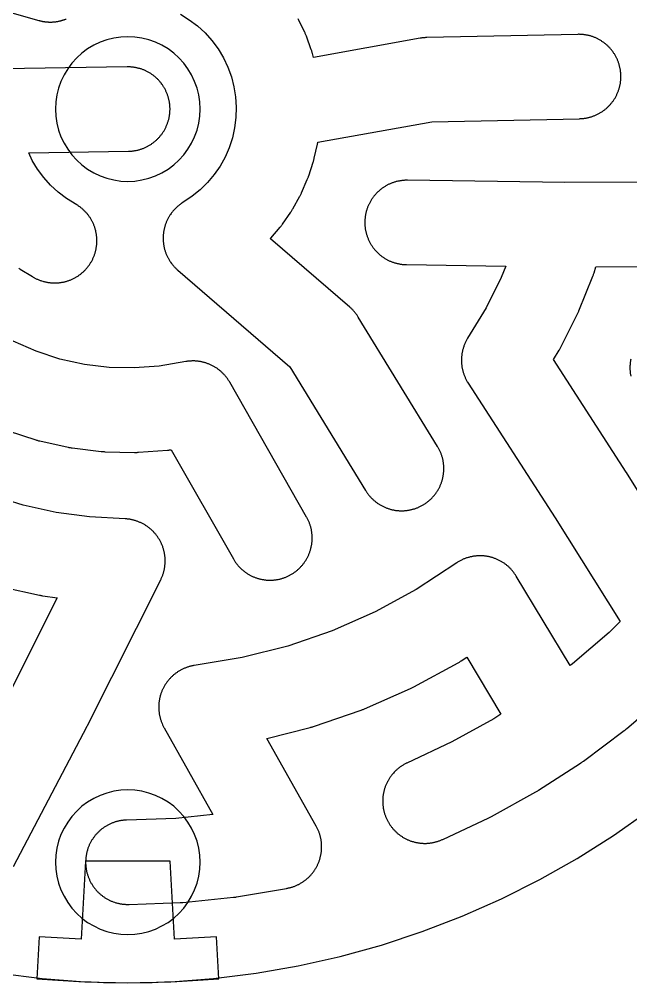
# Model space of a CAD drawing. Header units: millimetres. Extents: x -145 to 145, y -145 to 145.
# Drawn here: x -18 to 83.4, y -145 to 14.9 of the extents above; entities that cross this region are included whole.
import ezdxf

# ---------------------------------------------------------------- set-up
doc = ezdxf.new("R2010")
doc.units = ezdxf.units.MM
for name, color, linetype in [('BOUNDARY', 3, 'CONTINUOUS'), ('CORRIDORS', 1, 'CONTINUOUS'), ('WEDGE_CUT', 1, 'CONTINUOUS')]:
    doc.layers.add(name, color=color, linetype=linetype)

msp = doc.modelspace()

# ---------------------------------------------------------------- linework, layer by layer
at = {"layer": 'BOUNDARY'}
for points in [[(12, 0), (11.942, 1.176), (11.769, 2.341), (11.483, 3.483), (11.087, 4.592), (10.583, 5.657), (9.978, 6.667), (9.276, 7.613), (8.485, 8.485), (7.613, 9.276), (6.667, 9.978), (5.657, 10.583), (4.592, 11.087), (3.483, 11.483), (2.341, 11.769), (1.176, 11.942), (0, 12), (-1.176, 11.942), (-2.341, 11.769), (-3.483, 11.483), (-4.592, 11.087), (-5.657, 10.583), (-6.667, 9.978), (-7.613, 9.276), (-8.485, 8.485), (-9.276, 7.613), (-9.978, 6.667), (-10.583, 5.657), (-11.087, 4.592), (-11.483, 3.483), (-11.769, 2.341), (-11.942, 1.176), (-12, 0), (-11.942, -1.176), (-11.769, -2.341), (-11.483, -3.483), (-11.087, -4.592), (-10.583, -5.657), (-9.978, -6.667), (-9.276, -7.613), (-8.485, -8.485), (-7.613, -9.276), (-6.667, -9.978), (-5.657, -10.583), (-4.592, -11.087), (-3.483, -11.483), (-2.341, -11.769), (-1.176, -11.942), (0, -12), (1.176, -11.942), (2.341, -11.769), (3.483, -11.483), (4.592, -11.087), (5.657, -10.583), (6.667, -9.978), (7.613, -9.276), (8.485, -8.485), (9.276, -7.613), (9.978, -6.667), (10.583, -5.657), (11.087, -4.592), (11.483, -3.483), (11.769, -2.341), (11.942, -1.176)], [(12, -125), (11.942, -123.824), (11.769, -122.659), (11.483, -121.517), (11.087, -120.408), (10.583, -119.343), (9.978, -118.333), (9.276, -117.387), (8.485, -116.515), (7.613, -115.724), (6.667, -115.022), (5.657, -114.417), (4.592, -113.913), (3.483, -113.517), (2.341, -113.231), (1.176, -113.058), (0, -113), (-1.176, -113.058), (-2.341, -113.231), (-3.483, -113.517), (-4.592, -113.913), (-5.657, -114.417), (-6.667, -115.022), (-7.613, -115.724), (-8.485, -116.515), (-9.276, -117.387), (-9.978, -118.333), (-10.583, -119.343), (-11.087, -120.408), (-11.483, -121.517), (-11.769, -122.659), (-11.942, -123.824), (-12, -125), (-11.942, -126.176), (-11.769, -127.341), (-11.483, -128.483), (-11.087, -129.592), (-10.583, -130.657), (-9.978, -131.667), (-9.276, -132.613), (-8.485, -133.485), (-7.613, -134.276), (-6.667, -134.978), (-5.657, -135.583), (-4.592, -136.087), (-3.483, -136.483), (-2.341, -136.769), (-1.176, -136.942), (0, -137), (1.176, -136.942), (2.341, -136.769), (3.483, -136.483), (4.592, -136.087), (5.657, -135.583), (6.667, -134.978), (7.613, -134.276), (8.485, -133.485), (9.276, -132.613), (9.978, -131.667), (10.583, -130.657), (11.087, -129.592), (11.483, -128.483), (11.769, -127.341), (11.942, -126.176)]]:
    msp.add_lwpolyline(points, close=True, dxfattribs=at)
msp.add_lwpolyline([(-21.276, -143.431), (-14.212, -144.302), (-7.115, -144.825), (0, -145), (7.115, -144.825), (14.212, -144.302), (21.276, -143.431), (28.288, -142.214), (35.232, -140.655), (42.091, -138.756), (48.849, -136.524), (55.489, -133.963), (61.995, -131.078), (68.353, -127.879), (74.545, -124.371), (80.558, -120.563), (86.376, -116.465)], dxfattribs=at)
at = {"layer": 'CORRIDORS'}
for points in [[(-37.375, 21.19), (-14.79, 14.711), (-14.73, 14.695), (-14.667, 14.677), (-14.583, 14.655), (-14.468, 14.627), (-14.461, 14.626), (-14.447, 14.622), (-14.331, 14.596), (-14.326, 14.595), (-14.322, 14.594), (-14.302, 14.59), (-14.215, 14.572), (-14.133, 14.557), (-14.09, 14.549), (-14.039, 14.54), (-14.004, 14.534), (-13.985, 14.531), (-13.973, 14.529), (-13.856, 14.511), (-13.803, 14.504), (-13.77, 14.499), (-13.756, 14.497), (-13.705, 14.491), (-13.653, 14.485), (-13.535, 14.473), (-13.517, 14.471), (-13.491, 14.469), (-13.417, 14.462), (-13.415, 14.462), (-13.395, 14.46), (-13.277, 14.452), (-13.195, 14.448), (-13.181, 14.447), (-13.174, 14.447), (-13.159, 14.446), (-13.041, 14.442), (-12.922, 14.44), (-12.795, 14.44), (-12.676, 14.442), (-12.628, 14.444), (-12.59, 14.445), (-12.577, 14.446), (-12.567, 14.446), (-12.449, 14.452), (-12.406, 14.455), (-12.354, 14.458), (-12.236, 14.468), (-12.23, 14.469), (-12.213, 14.47), (-12.198, 14.472), (-12.118, 14.479), (-12, 14.493), (-11.983, 14.495), (-11.969, 14.497), (-11.852, 14.513), (-11.793, 14.522), (-11.766, 14.526), (-11.649, 14.545), (-11.633, 14.548), (-11.627, 14.549), (-11.511, 14.571), (-11.469, 14.58), (-11.417, 14.59), (-11.301, 14.616), (-11.271, 14.623), (-11.165, 14.648), (-11.112, 14.662), (-11.072, 14.672), (-11.065, 14.674), (-11.041, 14.68), (-10.927, 14.712), (-10.874, 14.728), (-10.822, 14.743), (-10.777, 14.757), (-10.701, 14.781), (-10.632, 14.805), (-10.618, 14.809), (-10.576, 14.823), (-10.507, 14.847), (-10.481, 14.857), (-10.477, 14.858), (-10.366, 14.899), (-10.256, 14.942)], [(8.732, 15.731), (10.185, 14.833), (11.545, 13.8), (12.816, 12.629), (13.957, 11.357), (14.975, 9.978), (15.852, 8.515), (16.592, 6.966), (17.177, 5.364), (17.61, 3.701), (17.883, 2.006), (17.993, 0.295), (17.94, -1.414), (17.726, -3.101), (17.348, -4.783), (16.813, -6.415), (16.132, -7.972), (15.3, -9.472), (14.327, -10.886), (13.224, -12.203), (12.013, -13.397), (10.68, -14.481), (8.979, -15.614), (8.881, -15.681), (8.784, -15.749), (8.689, -15.818), (8.594, -15.89), (8.501, -15.963), (8.409, -16.037), (8.319, -16.113), (8.229, -16.191), (8.141, -16.27), (8.054, -16.35), (7.969, -16.432), (7.885, -16.516), (7.803, -16.6), (7.722, -16.686), (7.642, -16.774), (7.564, -16.863), (7.487, -16.953), (7.412, -17.045), (7.339, -17.137), (7.267, -17.231), (7.196, -17.326), (7.06, -17.52), (6.995, -17.619), (6.931, -17.718), (6.869, -17.819), (6.809, -17.921), (6.75, -18.024), (6.693, -18.127), (6.638, -18.232), (6.585, -18.338), (6.533, -18.444), (6.484, -18.552), (6.436, -18.66), (6.39, -18.769), (6.345, -18.878), (6.303, -18.989), (6.263, -19.1), (6.224, -19.212), (6.187, -19.324), (6.153, -19.438), (6.12, -19.551), (6.089, -19.665), (6.06, -19.78), (6.033, -19.895), (6.007, -20.011), (5.984, -20.127), (5.963, -20.243), (5.944, -20.36), (5.927, -20.477), (5.911, -20.594), (5.898, -20.712), (5.887, -20.83), (5.877, -20.948), (5.87, -21.066), (5.865, -21.184), (5.861, -21.302), (5.86, -21.421), (5.861, -21.539), (5.863, -21.657), (5.868, -21.776), (5.875, -21.894), (5.883, -22.012), (5.894, -22.129), (5.907, -22.247), (5.921, -22.365), (5.938, -22.482), (5.957, -22.599), (5.977, -22.715), (6, -22.831), (6.024, -22.947), (6.051, -23.062), (6.079, -23.177), (6.109, -23.292), (6.142, -23.405), (6.176, -23.519), (6.212, -23.631), (6.25, -23.743), (6.29, -23.855), (6.331, -23.965), (6.375, -24.075), (6.421, -24.185), (6.468, -24.293), (6.517, -24.401), (6.568, -24.508), (6.621, -24.613), (6.675, -24.718), (6.732, -24.823), (6.79, -24.926), (6.849, -25.028), (6.911, -25.129), (6.974, -25.229), (7.039, -25.328), (7.105, -25.426), (7.243, -25.618), (7.315, -25.712), (7.388, -25.805), (7.462, -25.897), (7.539, -25.988), (7.616, -26.077), (7.695, -26.165), (7.776, -26.252), (7.858, -26.337), (7.941, -26.421), (8.026, -26.503), (8.113, -26.584), (8.2, -26.664), (8.287, -26.74), (26.871, -42.777), (39.461, -63.327), (39.524, -63.427), (39.588, -63.527), (39.654, -63.625), (39.722, -63.722), (39.791, -63.818), (39.862, -63.912), (39.935, -64.006), (40.009, -64.098), (40.084, -64.189), (40.161, -64.279), (40.24, -64.367), (40.32, -64.454), (40.402, -64.54), (40.485, -64.624), (40.569, -64.707), (40.655, -64.789), (40.742, -64.869), (40.831, -64.947), (40.921, -65.024), (41.012, -65.1), (41.104, -65.173), (41.198, -65.246), (41.293, -65.317), (41.389, -65.386), (41.486, -65.453), (41.584, -65.519), (41.684, -65.583), (41.784, -65.646), (41.886, -65.706), (41.988, -65.765), (42.092, -65.823), (42.196, -65.878), (42.302, -65.932), (42.408, -65.984), (42.515, -66.034), (42.623, -66.083), (42.732, -66.129), (42.841, -66.174), (42.952, -66.217), (43.063, -66.258), (43.174, -66.297), (43.287, -66.334), (43.4, -66.369), (43.513, -66.402), (43.627, -66.434), (43.742, -66.463), (43.857, -66.491), (43.972, -66.517), (44.088, -66.54), (44.205, -66.562), (44.321, -66.582), (44.438, -66.599), (44.556, -66.615), (44.673, -66.629), (44.791, -66.641), (44.909, -66.651), (45.027, -66.658), (45.145, -66.664), (45.263, -66.668), (45.381, -66.67), (45.5, -66.67), (45.618, -66.667), (45.736, -66.663), (45.855, -66.657), (45.973, -66.649), (46.09, -66.639), (46.208, -66.627), (46.326, -66.612), (46.443, -66.596), (46.56, -66.578), (46.676, -66.558), (46.793, -66.536), (46.908, -66.512), (47.024, -66.486), (47.139, -66.458), (47.253, -66.428), (47.367, -66.397), (47.481, -66.363), (47.594, -66.327), (47.706, -66.29), (47.817, -66.25), (47.928, -66.209), (48.038, -66.166), (48.148, -66.121), (48.256, -66.074), (48.364, -66.025), (48.471, -65.975), (48.577, -65.922), (48.683, -65.868), (48.787, -65.813), (48.89, -65.755), (48.993, -65.696), (49.094, -65.634), (49.194, -65.572), (49.294, -65.507), (49.392, -65.441), (49.489, -65.373), (49.584, -65.304), (49.679, -65.233), (49.772, -65.16), (49.865, -65.086), (49.956, -65.01), (50.045, -64.933), (50.133, -64.854), (50.22, -64.774), (50.306, -64.692), (50.39, -64.609), (50.473, -64.525), (50.554, -64.439), (50.634, -64.351), (50.713, -64.263), (50.789, -64.173), (50.865, -64.082), (50.939, -63.989), (51.011, -63.895), (51.081, -63.801), (51.15, -63.704), (51.218, -63.607), (51.284, -63.509), (51.348, -63.409), (51.41, -63.309), (51.471, -63.207), (51.53, -63.105), (51.587, -63.001), (51.642, -62.896), (51.696, -62.791), (51.748, -62.685), (51.798, -62.577), (51.846, -62.469), (51.892, -62.36), (51.937, -62.251), (51.98, -62.141), (52.02, -62.029), (52.059, -61.918), (52.096, -61.805), (52.131, -61.692), (52.165, -61.579), (52.196, -61.465), (52.225, -61.35), (52.253, -61.235), (52.278, -61.119), (52.302, -61.003), (52.323, -60.887), (52.343, -60.77), (52.361, -60.653), (52.376, -60.536), (52.39, -60.419), (52.402, -60.301), (52.411, -60.183), (52.419, -60.065), (52.425, -59.947), (52.428, -59.828), (52.43, -59.71), (52.43, -59.592), (52.427, -59.474), (52.423, -59.355), (52.417, -59.237), (52.408, -59.119), (52.398, -59.001), (52.386, -58.884), (52.371, -58.766), (52.355, -58.649), (52.337, -58.532), (52.317, -58.415), (52.294, -58.299), (52.27, -58.183), (52.244, -58.068), (52.216, -57.953), (52.186, -57.839), (52.154, -57.725), (52.12, -57.611), (52.085, -57.498), (52.047, -57.386), (52.007, -57.275), (51.966, -57.164), (51.923, -57.054), (51.878, -56.944), (51.831, -56.836), (51.782, -56.728), (51.731, -56.621), (51.679, -56.515), (51.624, -56.41), (51.569, -56.306), (51.511, -56.202), (51.451, -56.1), (51.399, -56.013), (38.239, -34.533), (38.176, -34.433), (38.112, -34.333), (38.046, -34.235), (37.978, -34.138), (37.909, -34.042), (37.838, -33.948), (37.765, -33.854), (37.691, -33.762), (37.616, -33.671), (37.539, -33.581), (37.46, -33.493), (37.38, -33.406), (37.298, -33.32), (37.215, -33.236), (37.131, -33.153), (37.045, -33.071), (36.958, -32.991), (36.843, -32.89), (23.676, -21.527), (23.699, -21.5), (23.747, -21.443), (25.275, -19.619), (25.35, -19.528), (25.424, -19.435), (25.496, -19.341), (25.566, -19.246), (25.635, -19.15), (25.678, -19.089), (27.026, -17.128), (27.092, -17.03), (27.156, -16.931), (27.219, -16.831), (27.28, -16.73), (27.34, -16.627), (27.377, -16.561), (28.532, -14.481), (28.588, -14.377), (28.643, -14.272), (28.696, -14.167), (28.747, -14.06), (28.797, -13.953), (28.826, -13.886), (29.779, -11.705), (29.826, -11.596), (29.87, -11.486), (29.913, -11.376), (29.954, -11.265), (29.993, -11.153), (30.018, -11.079), (30.758, -8.818), (30.794, -8.706), (30.828, -8.592), (30.86, -8.478), (30.89, -8.364), (30.918, -8.249), (30.935, -8.176), (31.457, -5.854), (31.482, -5.739), (31.505, -5.623), (31.523, -5.522), (50.46, -2.126), (74.961, -1.598), (75.079, -1.595), (75.197, -1.589), (75.315, -1.582), (75.433, -1.572), (75.551, -1.561), (75.669, -1.547), (75.786, -1.532), (75.903, -1.514), (76.02, -1.495), (76.136, -1.473), (76.252, -1.45), (76.368, -1.425), (76.483, -1.397), (76.597, -1.368), (76.712, -1.337), (76.825, -1.304), (76.938, -1.269), (77.051, -1.232), (77.162, -1.193), (77.273, -1.152), (77.384, -1.11), (77.493, -1.065), (77.602, -1.019), (77.71, -0.971), (77.818, -0.921), (77.924, -0.869), (78.03, -0.816), (78.134, -0.76), (78.238, -0.703), (78.341, -0.644), (78.442, -0.584), (78.543, -0.522), (78.642, -0.458), (78.741, -0.392), (78.838, -0.325), (78.934, -0.256), (79.029, -0.185), (79.123, -0.113), (79.216, -0.04), (79.307, 0.036), (79.397, 0.112), (79.486, 0.191), (79.573, 0.27), (79.659, 0.352), (79.744, 0.434), (79.827, 0.519), (79.909, 0.604), (79.989, 0.691), (80.068, 0.779), (80.145, 0.869), (80.221, 0.959), (80.296, 1.052), (80.368, 1.145), (80.439, 1.239), (80.509, 1.335), (80.577, 1.432), (80.643, 1.53), (80.708, 1.629), (80.832, 1.831), (80.891, 1.933), (80.949, 2.036), (81.005, 2.141), (81.059, 2.246), (81.111, 2.352), (81.162, 2.459), (81.211, 2.567), (81.258, 2.675), (81.303, 2.785), (81.346, 2.895), (81.388, 3.006), (81.427, 3.117), (81.465, 3.229), (81.501, 3.342), (81.534, 3.455), (81.566, 3.569), (81.596, 3.684), (81.624, 3.799), (81.65, 3.914), (81.675, 4.03), (81.697, 4.146), (81.717, 4.263), (81.735, 4.38), (81.751, 4.497), (81.766, 4.614), (81.778, 4.732), (81.788, 4.85), (81.797, 4.968), (81.803, 5.086), (81.807, 5.204), (81.81, 5.323), (81.81, 5.441), (81.808, 5.559), (81.804, 5.677), (81.799, 5.796), (81.791, 5.914), (81.781, 6.032), (81.77, 6.149), (81.756, 6.267), (81.74, 6.384), (81.723, 6.501), (81.703, 6.618), (81.682, 6.734), (81.658, 6.85), (81.633, 6.966), (81.605, 7.081), (81.576, 7.195), (81.545, 7.31), (81.511, 7.423), (81.476, 7.536), (81.439, 7.648), (81.4, 7.76), (81.359, 7.871), (81.317, 7.982), (81.272, 8.091), (81.226, 8.2), (81.177, 8.308), (81.127, 8.415), (81.075, 8.522), (81.022, 8.627), (80.966, 8.732), (80.909, 8.835), (80.85, 8.938), (80.79, 9.039), (80.727, 9.14), (80.663, 9.239), (80.597, 9.338), (80.53, 9.435), (80.461, 9.531), (80.39, 9.626), (80.318, 9.72), (80.244, 9.812), (80.169, 9.903), (80.092, 9.993), (80.014, 10.082), (79.934, 10.169), (79.852, 10.255), (79.77, 10.34), (79.685, 10.423), (79.6, 10.505), (79.513, 10.585), (79.425, 10.664), (79.335, 10.741), (79.244, 10.817), (79.152, 10.891), (79.058, 10.963), (78.964, 11.034), (78.868, 11.104), (78.771, 11.172), (78.673, 11.238), (78.574, 11.302), (78.473, 11.365), (78.372, 11.426), (78.27, 11.485), (78.166, 11.543), (78.062, 11.599), (77.957, 11.653), (77.851, 11.705), (77.744, 11.756), (77.636, 11.804), (77.527, 11.851), (77.418, 11.896), (77.308, 11.939), (77.197, 11.981), (77.085, 12.02), (76.973, 12.057), (76.86, 12.093), (76.747, 12.127), (76.633, 12.159), (76.518, 12.188), (76.403, 12.216), (76.288, 12.242), (76.172, 12.266), (76.056, 12.288), (75.939, 12.308), (75.822, 12.326), (75.705, 12.343), (75.587, 12.357), (75.47, 12.369), (75.352, 12.379), (75.234, 12.387), (75.116, 12.393), (74.997, 12.397), (74.879, 12.4), (74.761, 12.4), (74.659, 12.398), (49.609, 11.858), (49.491, 11.855), (49.373, 11.849), (49.255, 11.842), (49.137, 11.832), (49.019, 11.821), (48.901, 11.807), (48.784, 11.792), (48.667, 11.774), (48.524, 11.75), (30.808, 8.573), (30.642, 9.212), (30.611, 9.326), (30.578, 9.44), (30.544, 9.553), (30.507, 9.665), (30.469, 9.777), (30.443, 9.848), (29.627, 12.083), (29.586, 12.194), (29.543, 12.304), (29.497, 12.413), (29.45, 12.521), (29.401, 12.629), (29.368, 12.699), (28.342, 14.847), (28.291, 14.953)], [(-18.099, -26.39), (-18.001, -26.456), (-17.902, -26.52), (-17.836, -26.561), (-15.812, -27.813), (-15.711, -27.875), (-15.609, -27.934), (-15.506, -27.992), (-15.402, -28.048), (-15.297, -28.103), (-15.191, -28.155), (-15.084, -28.206), (-14.976, -28.255), (-14.868, -28.302), (-14.758, -28.348), (-14.648, -28.391), (-14.538, -28.433), (-14.426, -28.473), (-14.314, -28.511), (-14.088, -28.581), (-13.974, -28.613), (-13.86, -28.643), (-13.745, -28.671), (-13.63, -28.697), (-13.514, -28.722), (-13.398, -28.744), (-13.281, -28.765), (-13.164, -28.783), (-13.047, -28.8), (-12.93, -28.814), (-12.812, -28.827), (-12.694, -28.837), (-12.576, -28.846), (-12.458, -28.852), (-12.34, -28.857), (-12.221, -28.859), (-12.103, -28.86), (-11.985, -28.858), (-11.867, -28.855), (-11.748, -28.85), (-11.63, -28.842), (-11.512, -28.833), (-11.395, -28.821), (-11.277, -28.808), (-11.16, -28.792), (-11.043, -28.775), (-10.926, -28.756), (-10.81, -28.734), (-10.694, -28.711), (-10.578, -28.686), (-10.463, -28.659), (-10.348, -28.629), (-10.234, -28.598), (-10.12, -28.565), (-10.007, -28.53), (-9.895, -28.494), (-9.783, -28.455), (-9.672, -28.414), (-9.561, -28.372), (-9.452, -28.327), (-9.343, -28.281), (-9.235, -28.233), (-9.127, -28.183), (-9.021, -28.132), (-8.915, -28.078), (-8.811, -28.023), (-8.707, -27.966), (-8.604, -27.907), (-8.503, -27.847), (-8.402, -27.785), (-8.302, -27.721), (-8.204, -27.655), (-8.106, -27.588), (-8.01, -27.519), (-7.915, -27.449), (-7.821, -27.377), (-7.729, -27.303), (-7.637, -27.228), (-7.547, -27.151), (-7.458, -27.073), (-7.371, -26.993), (-7.285, -26.912), (-7.2, -26.83), (-7.117, -26.746), (-7.035, -26.66), (-6.955, -26.573), (-6.876, -26.485), (-6.798, -26.396), (-6.722, -26.305), (-6.648, -26.213), (-6.575, -26.12), (-6.504, -26.025), (-6.434, -25.929), (-6.366, -25.833), (-6.3, -25.735), (-6.235, -25.636), (-6.172, -25.535), (-6.111, -25.434), (-6.052, -25.332), (-5.994, -25.229), (-5.938, -25.124), (-5.884, -25.019), (-5.831, -24.913), (-5.78, -24.806), (-5.731, -24.699), (-5.684, -24.59), (-5.639, -24.481), (-5.596, -24.371), (-5.554, -24.26), (-5.515, -24.148), (-5.477, -24.036), (-5.441, -23.923), (-5.407, -23.81), (-5.375, -23.696), (-5.345, -23.582), (-5.317, -23.467), (-5.291, -23.351), (-5.266, -23.236), (-5.244, -23.119), (-5.224, -23.003), (-5.206, -22.886), (-5.189, -22.769), (-5.175, -22.651), (-5.162, -22.534), (-5.152, -22.416), (-5.144, -22.298), (-5.137, -22.18), (-5.133, -22.061), (-5.13, -21.943), (-5.13, -21.825), (-5.132, -21.706), (-5.135, -21.588), (-5.141, -21.47), (-5.148, -21.352), (-5.158, -21.234), (-5.17, -21.116), (-5.183, -20.999), (-5.199, -20.881), (-5.216, -20.764), (-5.236, -20.648), (-5.257, -20.531), (-5.281, -20.415), (-5.306, -20.3), (-5.333, -20.185), (-5.363, -20.07), (-5.394, -19.956), (-5.427, -19.842), (-5.462, -19.729), (-5.499, -19.617), (-5.538, -19.505), (-5.579, -19.394), (-5.621, -19.284), (-5.666, -19.174), (-5.712, -19.065), (-5.76, -18.957), (-5.81, -18.85), (-5.862, -18.743), (-5.916, -18.638), (-5.971, -18.533), (-6.028, -18.43), (-6.087, -18.327), (-6.147, -18.225), (-6.21, -18.125), (-6.274, -18.025), (-6.339, -17.927), (-6.407, -17.83), (-6.476, -17.733), (-6.546, -17.638), (-6.618, -17.545), (-6.692, -17.452), (-6.767, -17.361), (-6.844, -17.271), (-6.923, -17.182), (-7.002, -17.095), (-7.084, -17.009), (-7.166, -16.924), (-7.25, -16.841), (-7.336, -16.759), (-7.423, -16.679), (-7.511, -16.6), (-7.601, -16.523), (-7.692, -16.447), (-7.784, -16.373), (-7.877, -16.3), (-7.972, -16.229), (-8.067, -16.16), (-8.164, -16.092), (-8.262, -16.025), (-8.362, -15.961), (-8.448, -15.907), (-10.185, -14.833), (-11.545, -13.8), (-12.812, -12.633), (-13.953, -11.361), (-14.975, -9.978), (-15.852, -8.515), (-16.444, -7.277), (0.118, -6.999), (0.236, -6.996), (0.354, -6.991), (0.472, -6.984), (0.59, -6.975), (0.708, -6.964), (0.826, -6.951), (0.943, -6.936), (1.06, -6.919), (1.177, -6.9), (1.293, -6.879), (1.409, -6.857), (1.525, -6.832), (1.64, -6.805), (1.755, -6.776), (1.869, -6.746), (1.983, -6.713), (2.096, -6.679), (2.209, -6.642), (2.321, -6.604), (2.432, -6.564), (2.543, -6.522), (2.653, -6.478), (2.762, -6.432), (2.87, -6.385), (2.978, -6.335), (3.084, -6.284), (3.19, -6.231), (3.295, -6.176), (3.399, -6.119), (3.502, -6.061), (3.604, -6.001), (3.705, -5.939), (3.805, -5.876), (3.903, -5.811), (4.001, -5.744), (4.097, -5.675), (4.193, -5.605), (4.287, -5.534), (4.38, -5.46), (4.472, -5.386), (4.562, -5.309), (4.651, -5.231), (4.739, -5.152), (4.825, -5.071), (4.91, -4.989), (4.994, -4.905), (5.076, -4.82), (5.157, -4.734), (5.236, -4.646), (5.314, -4.557), (5.39, -4.466), (5.465, -4.374), (5.538, -4.281), (5.61, -4.187), (5.68, -4.092), (5.748, -3.995), (5.815, -3.898), (5.88, -3.799), (5.943, -3.699), (6.005, -3.598), (6.065, -3.496), (6.123, -3.393), (6.179, -3.289), (6.234, -3.184), (6.287, -3.078), (6.338, -2.971), (6.387, -2.864), (6.435, -2.755), (6.481, -2.646), (6.524, -2.536), (6.566, -2.426), (6.606, -2.314), (6.644, -2.202), (6.681, -2.09), (6.715, -1.977), (6.748, -1.863), (6.778, -1.748), (6.807, -1.634), (6.833, -1.518), (6.858, -1.403), (6.881, -1.287), (6.902, -1.17), (6.92, -1.053), (6.937, -0.936), (6.952, -0.819), (6.965, -0.701), (6.976, -0.583), (6.985, -0.465), (6.991, -0.347), (6.996, -0.229), (6.999, -0.111), (7, 0.008), (6.999, 0.126), (6.996, 0.244), (6.991, 0.362), (6.983, 0.481), (6.974, 0.599), (6.963, 0.716), (6.95, 0.834), (6.935, 0.951), (6.918, 1.068), (6.899, 1.185), (6.878, 1.302), (6.855, 1.418), (6.83, 1.533), (6.803, 1.649), (6.774, 1.763), (6.744, 1.878), (6.711, 1.991), (6.676, 2.104), (6.64, 2.217), (6.601, 2.329), (6.561, 2.44), (6.519, 2.551), (6.475, 2.66), (6.429, 2.769), (6.381, 2.878), (6.332, 2.985), (6.28, 3.092), (6.227, 3.197), (6.172, 3.302), (6.115, 3.406), (6.057, 3.509), (5.997, 3.611), (5.935, 3.712), (5.871, 3.812), (5.806, 3.91), (5.739, 4.008), (5.671, 4.104), (5.529, 4.294), (5.455, 4.386), (5.38, 4.478), (5.304, 4.568), (5.226, 4.657), (5.146, 4.745), (5.065, 4.831), (4.983, 4.916), (4.899, 5), (4.814, 5.082), (4.728, 5.162), (4.64, 5.242), (4.55, 5.319), (4.46, 5.395), (4.368, 5.47), (4.275, 5.543), (4.181, 5.615), (4.085, 5.684), (3.988, 5.753), (3.891, 5.819), (3.792, 5.884), (3.692, 5.947), (3.591, 6.009), (3.489, 6.069), (3.385, 6.127), (3.281, 6.183), (3.176, 6.238), (3.071, 6.291), (2.964, 6.342), (2.856, 6.391), (2.748, 6.438), (2.639, 6.484), (2.529, 6.527), (2.418, 6.569), (2.307, 6.609), (2.194, 6.647), (2.082, 6.683), (1.969, 6.717), (1.855, 6.75), (1.74, 6.78), (1.626, 6.809), (1.51, 6.835), (1.394, 6.86), (1.278, 6.882), (1.162, 6.903), (1.045, 6.922), (0.928, 6.938), (0.81, 6.953), (0.693, 6.966), (0.575, 6.976), (0.457, 6.985), (0.339, 6.992), (0.221, 6.997), (0.102, 6.999), (-0.016, 7), (-0.118, 6.999), (-23.996, 6.598)], [(92.133, -12.152), (72.523, -12.19), (46.419, -11.821), (46.301, -11.82), (46.182, -11.821), (46.064, -11.825), (45.946, -11.83), (45.828, -11.837), (45.71, -11.847), (45.592, -11.858), (45.474, -11.871), (45.357, -11.887), (45.24, -11.904), (45.123, -11.923), (45.007, -11.944), (44.891, -11.967), (44.775, -11.993), (44.66, -12.02), (44.545, -12.049), (44.431, -12.08), (44.317, -12.113), (44.204, -12.147), (44.092, -12.184), (43.98, -12.223), (43.869, -12.263), (43.758, -12.306), (43.649, -12.35), (43.54, -12.396), (43.432, -12.444), (43.324, -12.493), (43.218, -12.545), (43.112, -12.598), (43.007, -12.653), (42.904, -12.71), (42.801, -12.769), (42.699, -12.829), (42.598, -12.891), (42.499, -12.955), (42.4, -13.021), (42.303, -13.088), (42.206, -13.156), (42.111, -13.227), (42.017, -13.299), (41.924, -13.372), (41.833, -13.447), (41.743, -13.524), (41.654, -13.602), (41.566, -13.682), (41.48, -13.763), (41.395, -13.845), (41.312, -13.929), (41.23, -14.014), (41.15, -14.101), (41.071, -14.189), (40.993, -14.279), (40.917, -14.369), (40.843, -14.461), (40.77, -14.554), (40.698, -14.649), (40.629, -14.744), (40.561, -14.841), (40.494, -14.939), (40.429, -15.038), (40.366, -15.138), (40.305, -15.239), (40.245, -15.342), (40.187, -15.445), (40.131, -15.549), (40.077, -15.654), (40.024, -15.76), (39.973, -15.867), (39.924, -15.975), (39.877, -16.083), (39.832, -16.192), (39.788, -16.302), (39.747, -16.413), (39.707, -16.525), (39.669, -16.637), (39.633, -16.749), (39.599, -16.863), (39.567, -16.977), (39.537, -17.091), (39.509, -17.206), (39.482, -17.321), (39.458, -17.437), (39.436, -17.553), (39.415, -17.67), (39.397, -17.787), (39.38, -17.904), (39.366, -18.021), (39.353, -18.139), (39.343, -18.257), (39.334, -18.375), (39.328, -18.493), (39.323, -18.611), (39.321, -18.729), (39.32, -18.848), (39.322, -18.966), (39.325, -19.084), (39.33, -19.203), (39.338, -19.321), (39.347, -19.439), (39.359, -19.556), (39.372, -19.674), (39.388, -19.791), (39.405, -19.908), (39.424, -20.025), (39.446, -20.141), (39.469, -20.257), (39.494, -20.373), (39.522, -20.488), (39.551, -20.603), (39.582, -20.717), (39.615, -20.831), (39.65, -20.944), (39.687, -21.056), (39.725, -21.168), (39.766, -21.279), (39.809, -21.389), (39.853, -21.499), (39.899, -21.608), (39.947, -21.716), (39.997, -21.823), (40.049, -21.93), (40.102, -22.035), (40.157, -22.14), (40.214, -22.244), (40.273, -22.346), (40.334, -22.448), (40.396, -22.549), (40.46, -22.648), (40.525, -22.747), (40.592, -22.844), (40.661, -22.941), (40.732, -23.036), (40.804, -23.129), (40.877, -23.222), (40.953, -23.313), (41.029, -23.403), (41.108, -23.492), (41.187, -23.58), (41.268, -23.666), (41.351, -23.75), (41.435, -23.834), (41.521, -23.916), (41.607, -23.996), (41.696, -24.075), (41.785, -24.152), (41.876, -24.228), (41.968, -24.303), (42.061, -24.375), (42.156, -24.447), (42.251, -24.516), (42.348, -24.584), (42.446, -24.65), (42.545, -24.715), (42.645, -24.778), (42.747, -24.839), (42.849, -24.899), (42.952, -24.957), (43.056, -25.013), (43.161, -25.067), (43.268, -25.119), (43.374, -25.17), (43.482, -25.219), (43.591, -25.266), (43.7, -25.311), (43.81, -25.355), (43.921, -25.396), (44.032, -25.436), (44.145, -25.473), (44.257, -25.509), (44.371, -25.543), (44.485, -25.575), (44.599, -25.605), (44.714, -25.633), (44.829, -25.659), (44.945, -25.684), (45.061, -25.706), (45.178, -25.726), (45.295, -25.745), (45.412, -25.761), (45.53, -25.775), (45.647, -25.788), (45.765, -25.798), (45.883, -25.806), (46.001, -25.813), (46.12, -25.817), (46.221, -25.819), (62.746, -26.053), (61.97, -27.981), (59.45, -33.001), (56.374, -38.045), (56.313, -38.147), (56.254, -38.249), (56.197, -38.353), (56.141, -38.457), (56.087, -38.563), (56.035, -38.669), (55.985, -38.776), (55.937, -38.884), (55.89, -38.993), (55.846, -39.102), (55.803, -39.213), (55.762, -39.324), (55.723, -39.435), (55.686, -39.548), (55.651, -39.661), (55.617, -39.774), (55.586, -39.888), (55.556, -40.003), (55.529, -40.118), (55.503, -40.233), (55.48, -40.349), (55.458, -40.466), (55.438, -40.582), (55.42, -40.699), (55.405, -40.817), (55.391, -40.934), (55.379, -41.052), (55.369, -41.17), (55.362, -41.288), (55.356, -41.406), (55.352, -41.524), (55.35, -41.643), (55.35, -41.761), (55.353, -41.879), (55.357, -41.997), (55.363, -42.116), (55.371, -42.234), (55.381, -42.352), (55.394, -42.469), (55.408, -42.587), (55.424, -42.704), (55.442, -42.821), (55.462, -42.937), (55.484, -43.054), (55.508, -43.17), (55.534, -43.285), (55.562, -43.4), (55.592, -43.514), (55.624, -43.628), (55.657, -43.742), (55.693, -43.855), (55.731, -43.967), (55.77, -44.078), (55.811, -44.189), (55.855, -44.299), (55.9, -44.409), (55.946, -44.518), (55.995, -44.625), (56.046, -44.732), (56.098, -44.838), (56.152, -44.944), (56.208, -45.048), (56.266, -45.151), (56.325, -45.254), (56.386, -45.355), (56.47, -45.488), (70.895, -67.825), (81.686, -85.07), (79.841, -86.885), (73.792, -92.078), (73.407, -92.366), (64.442, -77.521), (64.38, -77.421), (64.316, -77.321), (64.251, -77.222), (64.184, -77.125), (64.115, -77.028), (64.045, -76.933), (63.973, -76.839), (63.9, -76.747), (63.824, -76.655), (63.748, -76.565), (63.67, -76.476), (63.59, -76.388), (63.509, -76.302), (63.427, -76.217), (63.343, -76.134), (63.257, -76.052), (63.171, -75.971), (63.083, -75.892), (62.993, -75.815), (62.903, -75.739), (62.811, -75.664), (62.718, -75.591), (62.623, -75.52), (62.528, -75.45), (62.431, -75.382), (62.333, -75.316), (62.234, -75.251), (62.134, -75.188), (62.033, -75.126), (61.931, -75.067), (61.827, -75.009), (61.723, -74.953), (61.618, -74.898), (61.512, -74.845), (61.406, -74.795), (61.298, -74.746), (61.189, -74.698), (61.08, -74.653), (60.97, -74.609), (60.859, -74.568), (60.748, -74.528), (60.636, -74.49), (60.523, -74.454), (60.41, -74.42), (60.296, -74.388), (60.182, -74.358), (60.067, -74.329), (59.951, -74.303), (59.836, -74.278), (59.719, -74.256), (59.603, -74.236), (59.486, -74.217), (59.369, -74.201), (59.251, -74.186), (59.134, -74.173), (59.016, -74.163), (58.898, -74.154), (58.78, -74.148), (58.661, -74.143), (58.543, -74.141), (58.425, -74.14), (58.307, -74.141), (58.188, -74.145), (58.07, -74.15), (57.952, -74.158), (57.834, -74.167), (57.716, -74.179), (57.599, -74.192), (57.481, -74.207), (57.364, -74.225), (57.248, -74.244), (57.131, -74.265), (57.015, -74.289), (56.9, -74.314), (56.785, -74.341), (56.67, -74.37), (56.556, -74.401), (56.442, -74.434), (56.329, -74.469), (56.217, -74.506), (56.105, -74.545), (55.994, -74.585), (55.883, -74.628), (55.773, -74.672), (55.664, -74.718), (55.556, -74.766), (55.449, -74.816), (55.343, -74.868), (55.237, -74.921), (55.132, -74.976), (55.029, -75.033), (54.926, -75.092), (54.824, -75.152), (54.723, -75.214), (54.599, -75.295), (47.856, -79.737), (41.015, -83.464), (33.879, -86.609), (26.529, -89.133), (18.964, -91.04), (10.993, -92.353), (10.876, -92.373), (10.76, -92.395), (10.644, -92.42), (10.529, -92.446), (10.414, -92.474), (10.299, -92.504), (10.185, -92.536), (10.072, -92.569), (9.959, -92.605), (9.847, -92.643), (9.735, -92.682), (9.625, -92.724), (9.514, -92.767), (9.405, -92.812), (9.296, -92.859), (9.189, -92.908), (9.082, -92.959), (8.976, -93.011), (8.87, -93.065), (8.766, -93.121), (8.663, -93.179), (8.561, -93.238), (8.459, -93.3), (8.359, -93.362), (8.26, -93.427), (8.162, -93.493), (8.065, -93.561), (7.969, -93.631), (7.875, -93.702), (7.781, -93.775), (7.689, -93.849), (7.599, -93.925), (7.509, -94.002), (7.421, -94.081), (7.334, -94.161), (7.248, -94.243), (7.164, -94.326), (7.082, -94.411), (7, -94.497), (6.921, -94.584), (6.842, -94.673), (6.766, -94.763), (6.69, -94.854), (6.617, -94.947), (6.545, -95.041), (6.474, -95.136), (6.405, -95.232), (6.338, -95.329), (6.272, -95.428), (6.208, -95.527), (6.146, -95.628), (6.085, -95.73), (6.027, -95.832), (5.97, -95.936), (5.914, -96.04), (5.861, -96.146), (5.809, -96.252), (5.759, -96.36), (5.711, -96.468), (5.665, -96.577), (5.62, -96.686), (5.578, -96.797), (5.537, -96.908), (5.498, -97.02), (5.461, -97.132), (5.426, -97.245), (5.393, -97.359), (5.362, -97.473), (5.333, -97.587), (5.305, -97.703), (5.28, -97.818), (5.257, -97.934), (5.235, -98.05), (5.216, -98.167), (5.198, -98.284), (5.183, -98.402), (5.169, -98.519), (5.158, -98.637), (5.148, -98.755), (5.141, -98.873), (5.135, -98.991), (5.132, -99.109), (5.13, -99.228), (5.131, -99.346), (5.133, -99.464), (5.137, -99.582), (5.144, -99.701), (5.152, -99.819), (5.163, -99.936), (5.175, -100.054), (5.19, -100.172), (5.206, -100.289), (5.224, -100.406), (5.245, -100.522), (5.267, -100.638), (5.291, -100.754), (5.318, -100.87), (5.346, -100.984), (5.376, -101.099), (5.408, -101.213), (5.442, -101.326), (5.478, -101.439), (5.516, -101.551), (5.555, -101.662), (5.597, -101.773), (5.64, -101.883), (5.685, -101.993), (5.781, -102.209), (5.832, -102.316), (5.885, -102.422), (5.939, -102.527), (5.995, -102.631), (6.028, -102.69), (14.128, -117.099), (7.967, -117.726), (-0.237, -118.004), (-0.355, -118.009), (-0.473, -118.016), (-0.591, -118.025), (-0.709, -118.036), (-0.827, -118.049), (-0.944, -118.064), (-1.061, -118.081), (-1.178, -118.1), (-1.295, -118.121), (-1.411, -118.144), (-1.526, -118.168), (-1.642, -118.195), (-1.756, -118.224), (-1.871, -118.255), (-1.984, -118.287), (-2.098, -118.322), (-2.21, -118.358), (-2.322, -118.396), (-2.433, -118.437), (-2.544, -118.479), (-2.654, -118.523), (-2.763, -118.568), (-2.871, -118.616), (-2.979, -118.665), (-3.085, -118.717), (-3.191, -118.77), (-3.296, -118.825), (-3.4, -118.881), (-3.503, -118.939), (-3.605, -119), (-3.706, -119.061), (-3.806, -119.125), (-3.904, -119.19), (-4.002, -119.257), (-4.098, -119.325), (-4.194, -119.395), (-4.288, -119.467), (-4.381, -119.54), (-4.472, -119.615), (-4.563, -119.691), (-4.652, -119.769), (-4.74, -119.849), (-4.826, -119.93), (-4.911, -120.012), (-4.995, -120.096), (-5.077, -120.181), (-5.158, -120.267), (-5.237, -120.355), (-5.315, -120.444), (-5.391, -120.535), (-5.466, -120.627), (-5.539, -120.72), (-5.61, -120.814), (-5.68, -120.909), (-5.749, -121.006), (-5.815, -121.103), (-5.88, -121.202), (-5.944, -121.302), (-6.005, -121.403), (-6.065, -121.505), (-6.123, -121.608), (-6.18, -121.712), (-6.235, -121.817), (-6.287, -121.923), (-6.339, -122.03), (-6.388, -122.137), (-6.435, -122.246), (-6.481, -122.355), (-6.525, -122.465), (-6.567, -122.575), (-6.607, -122.687), (-6.645, -122.799), (-6.681, -122.911), (-6.715, -123.025), (-6.748, -123.138), (-6.778, -123.253), (-6.807, -123.368), (-6.834, -123.483), (-6.858, -123.599), (-6.881, -123.715), (-6.902, -123.831), (-6.92, -123.948), (-6.937, -124.065), (-6.952, -124.183), (-6.965, -124.3), (-6.976, -124.418), (-6.985, -124.536), (-6.991, -124.654), (-6.996, -124.772), (-6.999, -124.891), (-7, -125.009), (-6.999, -125.127), (-6.996, -125.245), (-6.991, -125.364), (-6.983, -125.482), (-6.974, -125.6), (-6.963, -125.718), (-6.95, -125.835), (-6.935, -125.953), (-6.918, -126.07), (-6.899, -126.186), (-6.878, -126.303), (-6.855, -126.419), (-6.83, -126.535), (-6.803, -126.65), (-6.774, -126.764), (-6.743, -126.879), (-6.71, -126.992), (-6.676, -127.106), (-6.639, -127.218), (-6.601, -127.33), (-6.561, -127.441), (-6.518, -127.552), (-6.474, -127.662), (-6.428, -127.771), (-6.381, -127.879), (-6.331, -127.986), (-6.28, -128.093), (-6.226, -128.199), (-6.172, -128.303), (-6.115, -128.407), (-6.056, -128.51), (-5.996, -128.612), (-5.934, -128.713), (-5.871, -128.813), (-5.805, -128.911), (-5.738, -129.009), (-5.67, -129.105), (-5.6, -129.2), (-5.528, -129.295), (-5.38, -129.479), (-5.303, -129.569), (-5.225, -129.658), (-5.146, -129.746), (-5.065, -129.832), (-4.982, -129.917), (-4.898, -130.001), (-4.813, -130.083), (-4.727, -130.163), (-4.639, -130.242), (-4.549, -130.32), (-4.459, -130.396), (-4.367, -130.471), (-4.274, -130.544), (-4.18, -130.615), (-4.084, -130.685), (-3.987, -130.753), (-3.89, -130.82), (-3.791, -130.885), (-3.691, -130.948), (-3.59, -131.01), (-3.487, -131.069), (-3.384, -131.127), (-3.28, -131.184), (-3.175, -131.238), (-3.069, -131.291), (-2.963, -131.342), (-2.855, -131.391), (-2.747, -131.439), (-2.637, -131.484), (-2.527, -131.528), (-2.417, -131.57), (-2.193, -131.648), (-2.081, -131.684), (-1.967, -131.718), (-1.854, -131.75), (-1.739, -131.781), (-1.624, -131.809), (-1.509, -131.835), (-1.393, -131.86), (-1.277, -131.883), (-1.161, -131.903), (-1.044, -131.922), (-0.927, -131.938), (-0.809, -131.953), (-0.692, -131.966), (-0.574, -131.976), (-0.456, -131.985), (-0.338, -131.992), (-0.219, -131.997), (-0.101, -131.999), (0.017, -132), (0.136, -131.999), (0.237, -131.996), (8.675, -131.71), (8.793, -131.705), (8.911, -131.698), (9.029, -131.689), (9.146, -131.678), (17.545, -130.824), (17.663, -130.811), (17.78, -130.796), (17.897, -130.779), (18.014, -130.76), (26.337, -129.34), (26.454, -129.319), (26.57, -129.297), (26.686, -129.272), (26.801, -129.245), (26.916, -129.216), (27.03, -129.186), (27.144, -129.153), (27.257, -129.119), (27.369, -129.082), (27.481, -129.044), (27.593, -129.004), (27.703, -128.962), (27.813, -128.918), (27.922, -128.872), (28.03, -128.824), (28.138, -128.775), (28.245, -128.724), (28.35, -128.671), (28.455, -128.616), (28.559, -128.559), (28.662, -128.501), (28.764, -128.441), (28.865, -128.379), (28.965, -128.316), (29.064, -128.25), (29.161, -128.184), (29.258, -128.115), (29.353, -128.045), (29.447, -127.973), (29.54, -127.9), (29.632, -127.825), (29.722, -127.749), (29.811, -127.671), (29.899, -127.592), (29.985, -127.511), (30.07, -127.429), (30.154, -127.345), (30.236, -127.26), (30.317, -127.173), (30.396, -127.086), (30.474, -126.996), (30.55, -126.906), (30.625, -126.814), (30.698, -126.721), (30.77, -126.627), (30.84, -126.532), (30.908, -126.435), (30.975, -126.337), (31.04, -126.238), (31.103, -126.138), (31.165, -126.037), (31.225, -125.935), (31.283, -125.832), (31.339, -125.728), (31.394, -125.624), (31.447, -125.518), (31.498, -125.411), (31.548, -125.303), (31.595, -125.195), (31.641, -125.086), (31.684, -124.976), (31.726, -124.865), (31.766, -124.754), (31.805, -124.642), (31.841, -124.529), (31.875, -124.416), (31.908, -124.302), (31.938, -124.188), (31.967, -124.073), (31.993, -123.958), (32.018, -123.842), (32.041, -123.726), (32.062, -123.61), (32.08, -123.493), (32.097, -123.376), (32.112, -123.258), (32.125, -123.141), (32.136, -123.023), (32.145, -122.905), (32.151, -122.787), (32.156, -122.669), (32.159, -122.55), (32.16, -122.432), (32.159, -122.314), (32.156, -122.195), (32.151, -122.077), (32.143, -121.959), (32.134, -121.841), (32.123, -121.723), (32.11, -121.606), (32.095, -121.488), (32.078, -121.371), (32.059, -121.254), (32.038, -121.138), (32.015, -121.022), (31.99, -120.906), (31.963, -120.791), (31.934, -120.676), (31.903, -120.562), (31.871, -120.448), (31.836, -120.335), (31.8, -120.223), (31.761, -120.111), (31.721, -120), (31.679, -119.889), (31.635, -119.779), (31.589, -119.67), (31.541, -119.562), (31.491, -119.454), (31.44, -119.348), (31.387, -119.242), (31.332, -119.137), (31.262, -119.01), (23.074, -104.443), (30.229, -102.639), (30.344, -102.609), (30.458, -102.577), (30.571, -102.543), (30.684, -102.507), (30.792, -102.471), (38.714, -99.75), (38.825, -99.711), (38.936, -99.67), (39.047, -99.627), (39.156, -99.582), (39.263, -99.536), (46.926, -96.159), (47.034, -96.11), (47.141, -96.06), (47.247, -96.007), (47.352, -95.953), (47.452, -95.9), (54.806, -91.894), (54.909, -91.837), (55.011, -91.777), (55.113, -91.716), (55.213, -91.654), (55.308, -91.592), (56.221, -90.99), (61.909, -100.408), (60.714, -101.18), (53.745, -105.046), (46.316, -108.533), (46.209, -108.585), (46.103, -108.637), (45.998, -108.692), (45.894, -108.749), (45.791, -108.807), (45.689, -108.867), (45.588, -108.929), (45.489, -108.992), (45.39, -109.057), (45.292, -109.124), (45.195, -109.192), (45.1, -109.262), (45.006, -109.334), (44.913, -109.407), (44.821, -109.482), (44.731, -109.558), (44.642, -109.636), (44.554, -109.715), (44.467, -109.796), (44.382, -109.878), (44.299, -109.962), (44.216, -110.047), (44.056, -110.221), (43.902, -110.401), (43.827, -110.493), (43.754, -110.586), (43.683, -110.68), (43.613, -110.775), (43.544, -110.872), (43.477, -110.969), (43.412, -111.068), (43.349, -111.168), (43.287, -111.269), (43.227, -111.371), (43.169, -111.474), (43.112, -111.578), (43.058, -111.683), (43.005, -111.789), (42.953, -111.895), (42.904, -112.003), (42.857, -112.111), (42.811, -112.22), (42.767, -112.33), (42.725, -112.441), (42.685, -112.552), (42.647, -112.664), (42.61, -112.777), (42.576, -112.89), (42.543, -113.004), (42.513, -113.118), (42.484, -113.233), (42.457, -113.348), (42.433, -113.464), (42.41, -113.58), (42.389, -113.696), (42.37, -113.813), (42.353, -113.93), (42.338, -114.048), (42.326, -114.165), (42.315, -114.283), (42.306, -114.401), (42.299, -114.519), (42.294, -114.637), (42.291, -114.756), (42.29, -114.874), (42.291, -114.992), (42.294, -115.111), (42.299, -115.229), (42.306, -115.347), (42.315, -115.465), (42.326, -115.583), (42.339, -115.7), (42.354, -115.818), (42.371, -115.935), (42.39, -116.052), (42.411, -116.168), (42.434, -116.284), (42.459, -116.4), (42.486, -116.515), (42.515, -116.63), (42.546, -116.744), (42.578, -116.858), (42.613, -116.971), (42.649, -117.083), (42.688, -117.195), (42.728, -117.307), (42.77, -117.417), (42.814, -117.527), (42.86, -117.636), (42.907, -117.744), (42.957, -117.852), (43.008, -117.959), (43.061, -118.064), (43.116, -118.169), (43.173, -118.273), (43.231, -118.376), (43.291, -118.478), (43.353, -118.579), (43.417, -118.678), (43.482, -118.777), (43.549, -118.875), (43.617, -118.971), (43.687, -119.067), (43.759, -119.161), (43.832, -119.254), (43.907, -119.345), (43.984, -119.436), (44.062, -119.525), (44.141, -119.612), (44.222, -119.699), (44.304, -119.784), (44.388, -119.867), (44.473, -119.949), (44.56, -120.03), (44.648, -120.109), (44.737, -120.187), (44.827, -120.263), (44.919, -120.338), (45.012, -120.411), (45.107, -120.482), (45.202, -120.552), (45.299, -120.621), (45.396, -120.687), (45.495, -120.752), (45.595, -120.815), (45.696, -120.877), (45.798, -120.937), (45.901, -120.995), (46.005, -121.052), (46.11, -121.106), (46.216, -121.159), (46.323, -121.21), (46.431, -121.259), (46.539, -121.307), (46.648, -121.352), (46.758, -121.396), (46.869, -121.438), (46.98, -121.478), (47.092, -121.516), (47.205, -121.552), (47.318, -121.586), (47.432, -121.619), (47.546, -121.649), (47.661, -121.678), (47.776, -121.704), (47.892, -121.729), (48.008, -121.752), (48.125, -121.772), (48.241, -121.791), (48.359, -121.808), (48.476, -121.823), (48.594, -121.835), (48.711, -121.846), (48.829, -121.855), (48.948, -121.862), (49.066, -121.866), (49.184, -121.869), (49.302, -121.87), (49.421, -121.869), (49.539, -121.866), (49.657, -121.86), (49.775, -121.853), (49.893, -121.844), (50.011, -121.833), (50.129, -121.82), (50.246, -121.804), (50.363, -121.787), (50.48, -121.768), (50.596, -121.747), (50.712, -121.724), (50.828, -121.699), (50.943, -121.672), (51.058, -121.643), (51.172, -121.612), (51.286, -121.579), (51.399, -121.545), (51.511, -121.508), (51.623, -121.47), (51.735, -121.429), (51.845, -121.387), (51.955, -121.343), (52.064, -121.297), (52.172, -121.249), (52.264, -121.207), (59.908, -117.619), (60.015, -117.567), (60.121, -117.515), (60.226, -117.46), (60.33, -117.403), (67.715, -113.306), (67.818, -113.248), (67.92, -113.188), (68.021, -113.126), (68.12, -113.063), (75.126, -108.533), (75.137, -108.526), (75.211, -108.478), (75.228, -108.467), (75.252, -108.451), (75.31, -108.413), (75.324, -108.403), (75.326, -108.402), (75.424, -108.335), (75.476, -108.298), (75.504, -108.278), (75.509, -108.274), (75.52, -108.266), (75.602, -108.206), (82.365, -103.149), (82.459, -103.077), (82.552, -103.004), (82.644, -102.929), (82.733, -102.854), (89.14, -97.353)], [(91.531, -74.411), (82.724, -60.337), (82.67, -60.252), (70.614, -41.584), (71.553, -40.044), (71.614, -39.942), (71.673, -39.84), (71.73, -39.736), (71.786, -39.632), (71.833, -39.539), (74.613, -34), (74.665, -33.894), (74.716, -33.787), (74.764, -33.679), (74.811, -33.57), (74.851, -33.473), (77.164, -27.724), (77.207, -27.614), (77.249, -27.503), (77.288, -27.391), (77.326, -27.279), (77.358, -27.178), (77.666, -26.18), (98.164, -26.14)], [(-19.853, -53.42), (-15.258, -54.909), (-15.145, -54.945), (-15.032, -54.978), (-14.918, -55.01), (-14.803, -55.04), (-14.688, -55.067), (-14.605, -55.086), (-9.886, -56.125), (-9.77, -56.15), (-9.654, -56.172), (-9.538, -56.193), (-9.421, -56.211), (-9.304, -56.228), (-9.22, -56.239), (-4.422, -56.818), (-4.304, -56.831), (-4.186, -56.842), (-4.068, -56.851), (-3.95, -56.858), (-3.832, -56.864), (-3.747, -56.866), (1.084, -56.979), (1.203, -56.981), (1.321, -56.981), (1.439, -56.978), (1.557, -56.974), (1.676, -56.968), (1.761, -56.962), (6.58, -56.608), (6.698, -56.599), (6.816, -56.587), (6.933, -56.573), (7.05, -56.558), (7.167, -56.54), (7.178, -56.538), (17.509, -74.657), (17.568, -74.759), (17.63, -74.861), (17.693, -74.961), (17.757, -75.06), (17.823, -75.158), (17.891, -75.255), (17.961, -75.351), (18.032, -75.445), (18.105, -75.539), (18.179, -75.631), (18.255, -75.722), (18.332, -75.811), (18.411, -75.899), (18.491, -75.986), (18.573, -76.072), (18.656, -76.156), (18.741, -76.238), (18.827, -76.32), (18.914, -76.399), (19.003, -76.478), (19.093, -76.554), (19.184, -76.63), (19.277, -76.703), (19.371, -76.776), (19.466, -76.846), (19.562, -76.915), (19.659, -76.982), (19.758, -77.048), (19.857, -77.112), (19.958, -77.174), (20.06, -77.235), (20.162, -77.293), (20.266, -77.35), (20.371, -77.406), (20.476, -77.459), (20.582, -77.511), (20.69, -77.561), (20.798, -77.609), (20.907, -77.655), (21.016, -77.7), (21.127, -77.742), (21.238, -77.783), (21.35, -77.822), (21.462, -77.859), (21.575, -77.894), (21.689, -77.927), (21.803, -77.958), (21.917, -77.987), (22.033, -78.015), (22.148, -78.04), (22.264, -78.063), (22.381, -78.085), (22.497, -78.104), (22.614, -78.122), (22.732, -78.137), (22.849, -78.151), (22.967, -78.162), (23.085, -78.172), (23.203, -78.179), (23.321, -78.185), (23.439, -78.188), (23.558, -78.19), (23.676, -78.189), (23.794, -78.187), (23.913, -78.183), (24.031, -78.176), (24.149, -78.168), (24.267, -78.157), (24.384, -78.145), (24.502, -78.13), (24.619, -78.114), (24.736, -78.096), (24.852, -78.075), (24.968, -78.053), (25.084, -78.029), (25.2, -78.002), (25.315, -77.974), (25.429, -77.944), (25.543, -77.912), (25.656, -77.878), (25.769, -77.842), (25.881, -77.804), (25.993, -77.765), (26.103, -77.723), (26.213, -77.68), (26.323, -77.635), (26.431, -77.587), (26.539, -77.538), (26.646, -77.488), (26.752, -77.435), (26.857, -77.381), (26.961, -77.325), (27.064, -77.267), (27.167, -77.207), (27.268, -77.146), (27.368, -77.083), (27.467, -77.018), (27.565, -76.952), (27.662, -76.884), (27.757, -76.814), (27.852, -76.743), (27.945, -76.67), (28.037, -76.596), (28.128, -76.52), (28.217, -76.442), (28.305, -76.363), (28.392, -76.283), (28.478, -76.201), (28.562, -76.118), (28.644, -76.033), (28.725, -75.947), (28.805, -75.859), (28.883, -75.771), (28.96, -75.681), (29.035, -75.589), (29.109, -75.496), (29.181, -75.403), (29.251, -75.307), (29.32, -75.211), (29.387, -75.114), (29.452, -75.015), (29.516, -74.916), (29.578, -74.815), (29.639, -74.713), (29.697, -74.61), (29.754, -74.507), (29.81, -74.402), (29.863, -74.296), (29.915, -74.19), (29.964, -74.083), (30.012, -73.974), (30.059, -73.866), (30.103, -73.756), (30.145, -73.645), (30.186, -73.534), (30.224, -73.422), (30.261, -73.31), (30.296, -73.197), (30.329, -73.083), (30.36, -72.969), (30.389, -72.854), (30.416, -72.739), (30.442, -72.624), (30.465, -72.508), (30.486, -72.391), (30.505, -72.274), (30.523, -72.157), (30.538, -72.04), (30.552, -71.923), (30.563, -71.805), (30.572, -71.687), (30.58, -71.569), (30.585, -71.451), (30.589, -71.332), (30.59, -71.214), (30.589, -71.096), (30.587, -70.977), (30.582, -70.859), (30.576, -70.741), (30.567, -70.623), (30.556, -70.505), (30.544, -70.387), (30.529, -70.27), (30.513, -70.153), (30.494, -70.036), (30.474, -69.92), (30.451, -69.803), (30.427, -69.688), (30.4, -69.572), (30.372, -69.457), (30.342, -69.343), (30.31, -69.229), (30.276, -69.116), (30.24, -69.003), (30.202, -68.891), (30.162, -68.78), (30.12, -68.669), (30.077, -68.559), (30.031, -68.45), (29.984, -68.341), (29.935, -68.233), (29.884, -68.127), (29.831, -68.021), (29.777, -67.916), (29.721, -67.811), (29.671, -67.723), (16.911, -45.343), (16.852, -45.241), (16.79, -45.139), (16.727, -45.039), (16.663, -44.94), (16.597, -44.842), (16.529, -44.745), (16.459, -44.649), (16.388, -44.555), (16.315, -44.461), (16.241, -44.369), (16.165, -44.278), (16.088, -44.189), (16.009, -44.101), (15.929, -44.014), (15.847, -43.928), (15.764, -43.844), (15.679, -43.762), (15.593, -43.68), (15.506, -43.601), (15.417, -43.522), (15.327, -43.446), (15.236, -43.37), (15.143, -43.297), (15.049, -43.224), (14.954, -43.154), (14.858, -43.085), (14.761, -43.018), (14.662, -42.952), (14.563, -42.888), (14.462, -42.826), (14.36, -42.765), (14.258, -42.707), (14.154, -42.65), (14.049, -42.594), (13.944, -42.541), (13.838, -42.489), (13.73, -42.439), (13.622, -42.391), (13.513, -42.345), (13.404, -42.3), (13.293, -42.258), (13.182, -42.217), (13.07, -42.178), (12.958, -42.141), (12.845, -42.106), (12.731, -42.073), (12.617, -42.042), (12.503, -42.013), (12.387, -41.985), (12.272, -41.96), (12.156, -41.937), (12.039, -41.915), (11.923, -41.896), (11.806, -41.878), (11.688, -41.863), (11.571, -41.849), (11.453, -41.838), (11.335, -41.828), (11.217, -41.821), (11.099, -41.815), (10.981, -41.812), (10.862, -41.81), (10.744, -41.811), (10.626, -41.813), (10.507, -41.817), (10.389, -41.824), (10.271, -41.832), (10.153, -41.843), (10.036, -41.855), (9.918, -41.87), (9.801, -41.886), (9.647, -41.911), (5.218, -42.671), (1.074, -42.975), (-3.075, -42.878), (-7.214, -42.379), (-11.262, -41.487), (-15.215, -40.206), (-19.029, -38.549)], [(83.453, -41.534), (83.43, -41.65), (83.409, -41.767), (83.39, -41.884), (83.373, -42.001), (83.358, -42.118), (83.346, -42.236), (83.335, -42.354), (83.326, -42.472), (83.319, -42.59), (83.314, -42.708), (83.311, -42.826), (83.31, -42.944), (83.311, -43.063), (83.314, -43.181), (83.319, -43.299), (83.326, -43.417), (83.335, -43.535), (83.346, -43.653), (83.359, -43.771), (83.375, -43.888), (83.392, -44.005), (83.411, -44.122), (83.431, -44.238), (83.454, -44.354)], [(-18.962, -125.693), (-6.742, -102.413), (-6.685, -102.303), (5.455, -78.143), (5.507, -78.037), (5.557, -77.93), (5.606, -77.822), (5.653, -77.713), (5.698, -77.604), (5.741, -77.494), (5.782, -77.383), (5.821, -77.271), (5.859, -77.159), (5.894, -77.046), (5.928, -76.932), (5.96, -76.818), (5.989, -76.704), (6.017, -76.589), (6.043, -76.473), (6.067, -76.358), (6.089, -76.241), (6.109, -76.125), (6.127, -76.008), (6.143, -75.891), (6.157, -75.773), (6.169, -75.655), (6.179, -75.537), (6.187, -75.419), (6.194, -75.301), (6.198, -75.183), (6.2, -75.065), (6.2, -74.946), (6.198, -74.828), (6.194, -74.71), (6.188, -74.592), (6.18, -74.474), (6.17, -74.356), (6.158, -74.238), (6.145, -74.12), (6.129, -74.003), (6.111, -73.886), (6.091, -73.77), (6.069, -73.653), (6.045, -73.537), (6.02, -73.422), (5.992, -73.307), (5.963, -73.192), (5.931, -73.078), (5.898, -72.965), (5.862, -72.852), (5.825, -72.74), (5.786, -72.628), (5.745, -72.517), (5.702, -72.407), (5.657, -72.297), (5.611, -72.188), (5.562, -72.08), (5.512, -71.973), (5.46, -71.867), (5.406, -71.762), (5.35, -71.657), (5.293, -71.554), (5.234, -71.451), (5.173, -71.35), (5.11, -71.249), (5.046, -71.15), (4.98, -71.052), (4.913, -70.955), (4.843, -70.859), (4.773, -70.764), (4.7, -70.67), (4.626, -70.578), (4.551, -70.487), (4.474, -70.397), (4.395, -70.309), (4.315, -70.221), (4.234, -70.136), (4.151, -70.051), (4.066, -69.968), (3.981, -69.887), (3.894, -69.807), (3.805, -69.728), (3.715, -69.651), (3.624, -69.575), (3.532, -69.501), (3.438, -69.429), (3.344, -69.358), (3.248, -69.289), (3.151, -69.221), (3.052, -69.155), (2.953, -69.091), (2.853, -69.029), (2.751, -68.968), (2.649, -68.908), (2.545, -68.851), (2.441, -68.795), (2.335, -68.741), (2.229, -68.689), (2.122, -68.639), (2.014, -68.591), (1.905, -68.544), (1.796, -68.499), (1.686, -68.456), (1.575, -68.415), (1.463, -68.376), (1.351, -68.339), (1.238, -68.303), (1.124, -68.27), (1.01, -68.238), (0.896, -68.209), (0.781, -68.181), (0.665, -68.155), (0.549, -68.131), (0.433, -68.109), (0.316, -68.09), (0.2, -68.072), (0.082, -68.056), (-0.035, -68.042), (-0.153, -68.03), (-0.271, -68.02), (-0.434, -68.01), (-6.335, -67.701), (-11.902, -66.945), (-17.39, -65.732), (-23.039, -63.983)], [(-20.699, -79.339), (-14.645, -80.677), (-14.529, -80.702), (-14.413, -80.724), (-14.296, -80.745), (-14.179, -80.764), (-14.076, -80.778), (-11.7, -81.101), (-19.178, -95.984)]]:
    msp.add_lwpolyline(points, dxfattribs=at)
at = {"layer": 'WEDGE_CUT'}
msp.add_lwpolyline([(-7, -124.804), (-7.728, -137.783), (-14.717, -137.391), (-15.109, -144.38), (-8.12, -144.772), (-6.091, -144.872), (-4.062, -144.943), (-2.031, -144.986), (0, -145), (2.031, -144.986), (4.062, -144.943), (6.091, -144.872), (8.12, -144.772), (15.109, -144.38), (14.717, -137.391), (7.728, -137.783), (7, -124.804)], close=True, dxfattribs=at)

doc.saveas('drawing.dxf')
